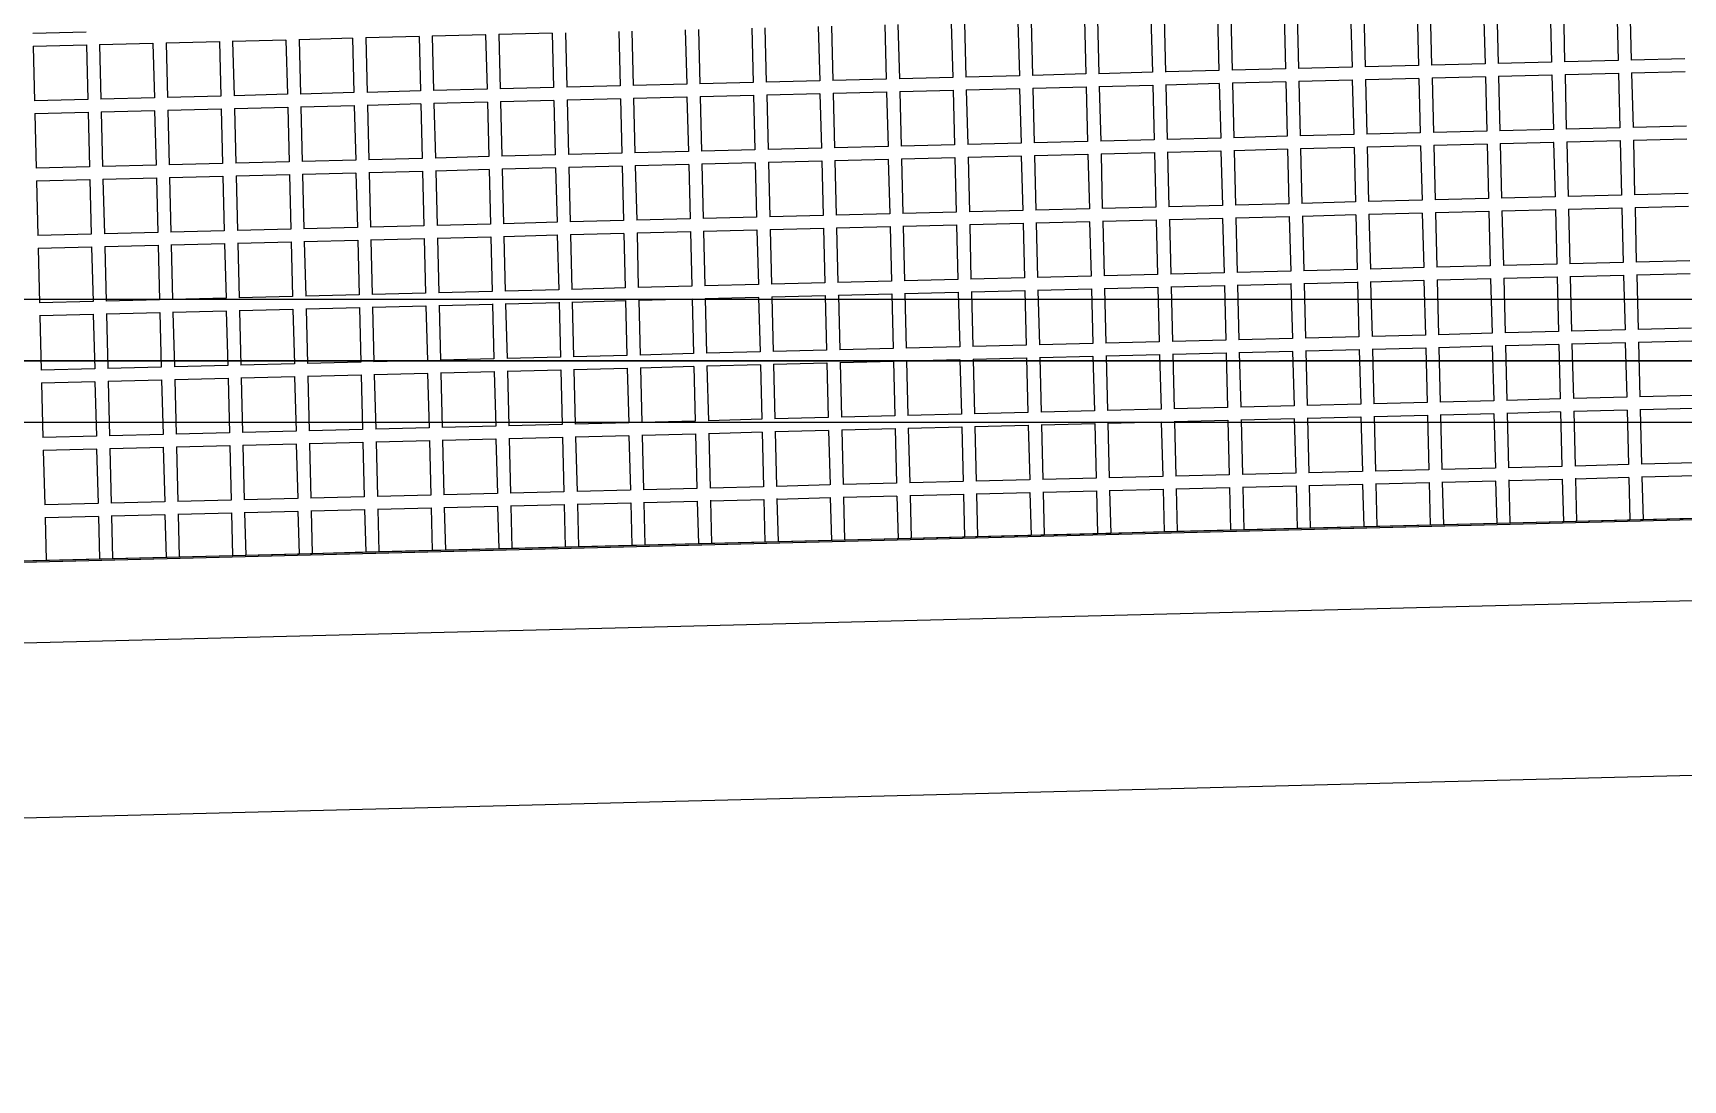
# Model space of a CAD drawing. Header units: inches. Extents: x -1841 to -80, y -100 to 1021.
# Drawn here: x -902.536 to -900.309, y 327.062 to 328.476 of the extents above; entities that cross this region are included whole.
import ezdxf

# ---------------------------------------------------------------- set-up
doc = ezdxf.new("R2010")
doc.units = ezdxf.units.IN
doc.header["$MEASUREMENT"] = 0
doc.layers.add('Edges', color=7, linetype='Continuous')
doc.layers.add('PDF_Geometry', color=7, linetype='Continuous', true_color=0x777777)

# ---------------------------------------------------------------- blocks, each defined once
blk = doc.blocks.new('infrared patio heater fr')
at = {"layer": 'Edges'}
for p, q in [((-50, 10.889), (50, 10.889)), ((-40, 8.228), (40, 8.228)), ((-40, 6.998), (40, 6.998)), ((38, 6.971), (-38, 6.971)), ((-30.007, 6.971), (-30.821, 6.971)), ((-30.007, 6.329), (-30.007, 6.971)), ((-29.807, 6.971), (-30.007, 6.971)), ((-29.806, 6.329), (-29.807, 6.971)), ((-28.994, 6.971), (-29.807, 6.971)), ((-28.994, 6.329), (-28.994, 6.971)), ((-28.794, 6.971), (-28.994, 6.971)), ((-28.793, 6.329), (-28.794, 6.971)), ((-27.98, 6.971), (-28.794, 6.971)), ((-27.98, 6.329), (-27.98, 6.971)), ((-27.781, 6.971), (-27.98, 6.971)), ((-27.779, 6.329), (-27.781, 6.971)), ((-26.967, 6.971), (-27.781, 6.971)), ((-26.967, 6.329), (-26.967, 6.971)), ((-26.767, 6.971), (-26.967, 6.971)), ((-26.766, 6.329), (-26.767, 6.971)), ((-25.954, 6.971), (-26.767, 6.971)), ((-25.954, 6.329), (-25.954, 6.971)), ((-25.754, 6.971), (-25.954, 6.971)), ((-25.753, 6.329), (-25.754, 6.971)), ((-24.94, 6.971), (-25.754, 6.971)), ((-24.94, 6.329), (-24.94, 6.971)), ((-24.741, 6.971), (-24.94, 6.971)), ((-24.739, 6.329), (-24.741, 6.971)), ((-23.927, 6.971), (-24.741, 6.971)), ((-23.927, 6.329), (-23.927, 6.971)), ((-23.727, 6.971), (-23.927, 6.971)), ((-23.726, 6.329), (-23.727, 6.971)), ((-22.914, 6.971), (-23.727, 6.971)), ((-22.914, 6.329), (-22.914, 6.971)), ((-22.714, 6.971), (-22.914, 6.971)), ((-22.713, 6.329), (-22.714, 6.971)), ((-21.9, 6.971), (-22.714, 6.971)), ((-21.9, 6.329), (-21.9, 6.971)), ((-21.701, 6.971), (-21.9, 6.971)), ((-21.699, 6.329), (-21.701, 6.971)), ((-20.887, 6.971), (-21.701, 6.971)), ((-20.887, 6.329), (-20.887, 6.971)), ((-20.687, 6.971), (-20.887, 6.971)), ((-20.686, 6.329), (-20.687, 6.971)), ((-19.874, 6.971), (-20.687, 6.971)), ((-19.874, 6.329), (-19.874, 6.971)), ((-19.674, 6.971), (-19.874, 6.971)), ((-19.673, 6.329), (-19.674, 6.971)), ((-18.86, 6.971), (-19.674, 6.971)), ((-18.86, 6.329), (-18.86, 6.971)), ((-18.661, 6.971), (-18.86, 6.971)), ((-18.659, 6.329), (-18.661, 6.971)), ((-17.847, 6.971), (-18.661, 6.971)), ((-17.847, 6.329), (-17.847, 6.971)), ((-17.647, 6.971), (-17.847, 6.971)), ((-17.646, 6.329), (-17.647, 6.971)), ((-16.834, 6.971), (-17.647, 6.971)), ((-16.834, 6.329), (-16.834, 6.971)), ((-16.634, 6.971), (-16.834, 6.971)), ((-16.633, 6.329), (-16.634, 6.971)), ((-15.82, 6.971), (-16.634, 6.971)), ((-15.82, 6.329), (-15.82, 6.971)), ((-15.621, 6.971), (-15.82, 6.971)), ((-15.619, 6.329), (-15.621, 6.971)), ((-14.807, 6.971), (-15.621, 6.971)), ((-14.807, 6.329), (-14.807, 6.971)), ((-14.607, 6.971), (-14.807, 6.971)), ((-14.606, 6.329), (-14.607, 6.971)), ((-13.794, 6.971), (-14.607, 6.971)), ((-13.794, 6.329), (-13.794, 6.971)), ((-13.594, 6.971), (-13.794, 6.971)), ((-13.593, 6.329), (-13.594, 6.971)), ((-12.78, 6.971), (-13.594, 6.971)), ((-12.78, 6.329), (-12.78, 6.971)), ((-12.581, 6.971), (-12.78, 6.971)), ((-12.579, 6.329), (-12.581, 6.971)), ((-11.767, 6.971), (-12.581, 6.971)), ((-11.767, 6.329), (-11.767, 6.971)), ((-11.567, 6.971), (-11.767, 6.971)), ((-11.566, 6.329), (-11.567, 6.971)), ((-10.754, 6.971), (-11.567, 6.971)), ((-10.754, 6.329), (-10.754, 6.971)), ((-10.554, 6.971), (-10.754, 6.971)), ((-10.553, 6.329), (-10.554, 6.971)), ((-9.74, 6.971), (-10.554, 6.971)), ((-9.74, 6.329), (-9.74, 6.971)), ((-9.541, 6.971), (-9.74, 6.971)), ((-9.539, 6.329), (-9.541, 6.971)), ((-8.727, 6.971), (-9.541, 6.971)), ((-8.727, 6.329), (-8.727, 6.971)), ((-8.527, 6.971), (-8.727, 6.971)), ((-8.526, 6.329), (-8.527, 6.971)), ((-7.714, 6.971), (-8.527, 6.971)), ((-7.714, 6.329), (-7.714, 6.971)), ((-7.514, 6.971), (-7.714, 6.971)), ((-7.513, 6.329), (-7.514, 6.971)), ((-6.7, 6.971), (-7.514, 6.971)), ((-6.7, 6.329), (-6.7, 6.971)), ((-6.501, 6.971), (-6.7, 6.971)), ((-6.499, 6.329), (-6.501, 6.971)), ((-5.687, 6.971), (-6.501, 6.971)), ((-5.687, 6.329), (-5.687, 6.971)), ((-5.487, 6.971), (-5.687, 6.971)), ((-30.819, 6.329), (-30.007, 6.329)), ((-30.007, 6.318), (-30.007, 6.329)), ((-29.807, 6.325), (-29.806, 6.329)), ((-29.806, 6.329), (-28.994, 6.329)), ((-28.994, 6.318), (-28.994, 6.329)), ((-28.794, 6.325), (-28.793, 6.329)), ((-28.793, 6.329), (-27.98, 6.329)), ((-27.98, 6.318), (-27.98, 6.329)), ((-27.781, 6.325), (-27.779, 6.329)), ((-27.779, 6.329), (-26.967, 6.329)), ((-26.967, 6.318), (-26.967, 6.329)), ((-26.767, 6.325), (-26.766, 6.329)), ((-26.766, 6.329), (-25.954, 6.329)), ((-25.954, 6.318), (-25.954, 6.329)), ((-25.754, 6.325), (-25.753, 6.329)), ((-25.753, 6.329), (-24.94, 6.329)), ((-24.94, 6.318), (-24.94, 6.329)), ((-24.741, 6.325), (-24.739, 6.329)), ((-24.739, 6.329), (-23.927, 6.329)), ((-23.927, 6.318), (-23.927, 6.329)), ((-23.727, 6.325), (-23.726, 6.329)), ((-23.726, 6.329), (-22.914, 6.329)), ((-22.914, 6.318), (-22.914, 6.329)), ((-22.714, 6.325), (-22.713, 6.329)), ((-22.713, 6.329), (-21.9, 6.329)), ((-21.9, 6.318), (-21.9, 6.329)), ((-21.701, 6.325), (-21.699, 6.329)), ((-21.699, 6.329), (-20.887, 6.329)), ((-20.887, 6.318), (-20.887, 6.329)), ((-20.687, 6.325), (-20.686, 6.329)), ((-20.686, 6.329), (-19.874, 6.329)), ((-19.874, 6.318), (-19.874, 6.329)), ((-19.674, 6.325), (-19.673, 6.329)), ((-19.673, 6.329), (-18.86, 6.329)), ((-18.86, 6.318), (-18.86, 6.329)), ((-18.661, 6.325), (-18.659, 6.329)), ((-18.659, 6.329), (-17.847, 6.329)), ((-17.847, 6.318), (-17.847, 6.329)), ((-17.647, 6.325), (-17.646, 6.329)), ((-17.646, 6.329), (-16.834, 6.329)), ((-16.834, 6.318), (-16.834, 6.329)), ((-16.634, 6.325), (-16.633, 6.329)), ((-16.633, 6.329), (-15.82, 6.329)), ((-15.82, 6.318), (-15.82, 6.329)), ((-15.621, 6.325), (-15.619, 6.329)), ((-15.619, 6.329), (-14.807, 6.329)), ((-14.807, 6.318), (-14.807, 6.329)), ((-14.607, 6.325), (-14.606, 6.329)), ((-14.606, 6.329), (-13.794, 6.329)), ((-13.794, 6.318), (-13.794, 6.329)), ((-13.594, 6.325), (-13.593, 6.329)), ((-13.593, 6.329), (-12.78, 6.329)), ((-12.78, 6.318), (-12.78, 6.329)), ((-12.581, 6.325), (-12.579, 6.329)), ((-12.579, 6.329), (-11.767, 6.329)), ((-11.767, 6.318), (-11.767, 6.329)), ((-11.567, 6.325), (-11.566, 6.329)), ((-11.566, 6.329), (-10.754, 6.329)), ((-10.754, 6.318), (-10.754, 6.329)), ((-10.554, 6.325), (-10.553, 6.329)), ((-10.553, 6.329), (-9.74, 6.329)), ((-9.74, 6.318), (-9.74, 6.329)), ((-9.541, 6.325), (-9.539, 6.329)), ((-9.539, 6.329), (-8.727, 6.329)), ((-8.727, 6.318), (-8.727, 6.329)), ((-8.527, 6.325), (-8.526, 6.329)), ((-8.526, 6.329), (-7.714, 6.329)), ((-7.714, 6.318), (-7.714, 6.329)), ((-7.514, 6.325), (-7.513, 6.329)), ((-7.513, 6.329), (-6.7, 6.329)), ((-6.7, 6.318), (-6.7, 6.329)), ((-6.501, 6.325), (-6.499, 6.329)), ((-6.499, 6.329), (-5.687, 6.329)), ((-5.687, 6.318), (-5.687, 6.329)), ((-30.818, 6.131), (-30.007, 6.131)), ((-30.007, 5.303), (-30.007, 6.131)), ((-29.806, 5.303), (-29.808, 6.131)), ((-29.805, 6.131), (-28.994, 6.131)), ((-28.994, 5.303), (-28.994, 6.131)), ((-28.793, 5.303), (-28.794, 6.131)), ((-28.791, 6.131), (-27.98, 6.131)), ((-27.98, 5.303), (-27.98, 6.131)), ((-27.779, 5.303), (-27.781, 6.131)), ((-27.778, 6.131), (-26.967, 6.131)), ((-26.967, 5.303), (-26.967, 6.131)), ((-26.766, 5.303), (-26.767, 6.131)), ((-26.765, 6.131), (-25.954, 6.131)), ((-25.954, 5.303), (-25.954, 6.131)), ((-25.753, 5.303), (-25.755, 6.131)), ((-25.751, 6.131), (-24.94, 6.131)), ((-24.94, 5.303), (-24.94, 6.131)), ((-24.739, 5.303), (-24.742, 6.131)), ((-24.738, 6.131), (-23.927, 6.131)), ((-23.927, 5.303), (-23.927, 6.131)), ((-23.726, 5.303), (-23.727, 6.131)), ((-23.725, 6.131), (-22.914, 6.131)), ((-22.914, 5.303), (-22.914, 6.131)), ((-22.713, 5.303), (-22.714, 6.131)), ((-22.711, 6.131), (-21.9, 6.131)), ((-21.9, 5.303), (-21.9, 6.131)), ((-21.699, 5.303), (-21.701, 6.131)), ((-21.698, 6.131), (-20.887, 6.131)), ((-20.887, 5.303), (-20.887, 6.131)), ((-20.686, 5.303), (-20.688, 6.131)), ((-20.685, 6.131), (-19.874, 6.131)), ((-19.874, 5.303), (-19.874, 6.131)), ((-19.673, 5.303), (-19.674, 6.131)), ((-19.671, 6.131), (-18.86, 6.131)), ((-18.86, 5.303), (-18.86, 6.131)), ((-18.659, 5.303), (-18.661, 6.131)), ((-18.658, 6.131), (-17.847, 6.131)), ((-17.847, 5.303), (-17.847, 6.131)), ((-17.646, 5.303), (-17.647, 6.131)), ((-17.645, 6.131), (-16.834, 6.131)), ((-16.834, 5.303), (-16.834, 6.131)), ((-16.633, 5.303), (-16.634, 6.131)), ((-16.631, 6.131), (-15.82, 6.131)), ((-15.82, 5.303), (-15.82, 6.131)), ((-15.619, 5.303), (-15.621, 6.131)), ((-15.618, 6.131), (-14.807, 6.131)), ((-14.807, 5.303), (-14.807, 6.131)), ((-14.606, 5.303), (-14.607, 6.131)), ((-14.605, 6.131), (-13.794, 6.131)), ((-13.794, 5.303), (-13.794, 6.131)), ((-13.593, 5.303), (-13.594, 6.131)), ((-13.591, 6.131), (-12.78, 6.131)), ((-12.78, 5.303), (-12.78, 6.131)), ((-12.579, 5.303), (-12.581, 6.131)), ((-12.578, 6.131), (-11.767, 6.131)), ((-11.767, 5.303), (-11.767, 6.131)), ((-11.566, 5.303), (-11.567, 6.131)), ((-11.565, 6.131), (-10.754, 6.131)), ((-10.754, 5.303), (-10.754, 6.131)), ((-10.553, 5.303), (-10.554, 6.131)), ((-10.551, 6.131), (-9.74, 6.131)), ((-9.74, 5.303), (-9.74, 6.131)), ((-9.539, 5.303), (-9.541, 6.131)), ((-9.538, 6.131), (-8.727, 6.131)), ((-8.727, 5.303), (-8.727, 6.131)), ((-8.526, 5.303), (-8.527, 6.131)), ((-8.525, 6.131), (-7.714, 6.131)), ((-7.714, 5.303), (-7.714, 6.131)), ((-7.513, 5.303), (-7.514, 6.131)), ((-7.511, 6.131), (-6.7, 6.131)), ((-6.7, 5.303), (-6.7, 6.131)), ((-6.499, 5.303), (-6.501, 6.131)), ((-6.498, 6.131), (-5.687, 6.131)), ((-5.687, 5.303), (-5.687, 6.131)), ((-30.819, 5.303), (-30.007, 5.303)), ((-30.007, 5.293), (-30.007, 5.303)), ((-29.807, 5.299), (-29.806, 5.303)), ((-29.806, 5.303), (-28.994, 5.303)), ((-28.994, 5.295), (-28.994, 5.303)), ((-28.794, 5.299), (-28.793, 5.303)), ((-28.793, 5.303), (-27.98, 5.303)), ((-27.98, 5.295), (-27.98, 5.303)), ((-27.781, 5.299), (-27.779, 5.303)), ((-27.779, 5.303), (-26.967, 5.303)), ((-26.967, 5.293), (-26.967, 5.303)), ((-26.767, 5.299), (-26.766, 5.303)), ((-26.766, 5.303), (-25.954, 5.303)), ((-25.954, 5.295), (-25.954, 5.303)), ((-25.754, 5.299), (-25.753, 5.303)), ((-25.753, 5.303), (-24.94, 5.303)), ((-24.94, 5.295), (-24.94, 5.303)), ((-24.741, 5.299), (-24.739, 5.303)), ((-24.739, 5.303), (-23.927, 5.303)), ((-23.927, 5.295), (-23.927, 5.303)), ((-23.727, 5.299), (-23.726, 5.303)), ((-23.726, 5.303), (-22.914, 5.303)), ((-22.914, 5.295), (-22.914, 5.303)), ((-22.714, 5.299), (-22.713, 5.303)), ((-22.713, 5.303), (-21.9, 5.303)), ((-21.9, 5.295), (-21.9, 5.303)), ((-21.701, 5.299), (-21.699, 5.303)), ((-21.699, 5.303), (-20.887, 5.303)), ((-20.887, 5.293), (-20.887, 5.303)), ((-20.687, 5.299), (-20.686, 5.303)), ((-20.686, 5.303), (-19.874, 5.303)), ((-19.874, 5.295), (-19.874, 5.303)), ((-19.674, 5.299), (-19.673, 5.303)), ((-19.673, 5.303), (-18.86, 5.303)), ((-18.86, 5.295), (-18.86, 5.303)), ((-18.661, 5.299), (-18.659, 5.303)), ((-18.659, 5.303), (-17.847, 5.303)), ((-17.847, 5.295), (-17.847, 5.303)), ((-17.647, 5.299), (-17.646, 5.303)), ((-17.646, 5.303), (-16.834, 5.303)), ((-16.834, 5.293), (-16.834, 5.303)), ((-16.634, 5.299), (-16.633, 5.303)), ((-16.633, 5.303), (-15.82, 5.303)), ((-15.82, 5.293), (-15.82, 5.303)), ((-15.621, 5.299), (-15.619, 5.303)), ((-15.619, 5.303), (-14.807, 5.303)), ((-14.807, 5.293), (-14.807, 5.303)), ((-14.607, 5.299), (-14.606, 5.303)), ((-14.606, 5.303), (-13.794, 5.303)), ((-13.794, 5.293), (-13.794, 5.303)), ((-13.594, 5.299), (-13.593, 5.303)), ((-13.593, 5.303), (-12.78, 5.303)), ((-12.78, 5.295), (-12.78, 5.303)), ((-12.581, 5.299), (-12.579, 5.303)), ((-12.579, 5.303), (-11.767, 5.303)), ((-11.767, 5.293), (-11.767, 5.303)), ((-11.567, 5.299), (-11.566, 5.303)), ((-11.566, 5.303), (-10.754, 5.303)), ((-10.754, 5.295), (-10.754, 5.303)), ((-10.554, 5.299), (-10.553, 5.303)), ((-10.553, 5.303), (-9.74, 5.303)), ((-9.74, 5.295), (-9.74, 5.303)), ((-9.541, 5.299), (-9.539, 5.303)), ((-9.539, 5.303), (-8.727, 5.303)), ((-8.727, 5.295), (-8.727, 5.303)), ((-8.527, 5.299), (-8.526, 5.303)), ((-8.526, 5.303), (-7.714, 5.303)), ((-7.714, 5.295), (-7.714, 5.303)), ((-7.514, 5.299), (-7.513, 5.303)), ((-7.513, 5.303), (-6.7, 5.303)), ((-6.7, 5.295), (-6.7, 5.303)), ((-6.501, 5.299), (-6.499, 5.303)), ((-6.499, 5.303), (-5.687, 5.303)), ((-5.687, 5.295), (-5.687, 5.303)), ((-30.822, 5.105), (-30.007, 5.105)), ((-30.007, 4.277), (-30.007, 5.105)), ((-29.808, 5.105), (-28.994, 5.105)), ((-29.806, 4.277), (-29.808, 5.105)), ((-28.994, 4.277), (-28.994, 5.105)), ((-28.794, 5.105), (-27.98, 5.105)), ((-28.793, 4.277), (-28.794, 5.105)), ((-27.98, 4.277), (-27.98, 5.105)), ((-27.781, 5.105), (-26.967, 5.105)), ((-27.779, 4.277), (-27.781, 5.105)), ((-26.967, 4.277), (-26.967, 5.105)), ((-26.767, 5.105), (-25.954, 5.105)), ((-26.766, 4.277), (-26.767, 5.105)), ((-25.954, 4.277), (-25.954, 5.105)), ((-25.755, 5.105), (-24.94, 5.105)), ((-25.753, 4.277), (-25.755, 5.105)), ((-24.94, 4.277), (-24.94, 5.105)), ((-24.742, 5.105), (-23.927, 5.105)), ((-24.739, 4.277), (-24.742, 5.105)), ((-23.927, 4.277), (-23.927, 5.105)), ((-23.727, 5.105), (-22.914, 5.105)), ((-23.726, 4.277), (-23.727, 5.105)), ((-22.914, 4.277), (-22.914, 5.105)), ((-22.714, 5.105), (-21.9, 5.105)), ((-22.713, 4.277), (-22.714, 5.105)), ((-21.9, 4.277), (-21.9, 5.105)), ((-21.701, 5.105), (-20.887, 5.105)), ((-21.699, 4.277), (-21.701, 5.105)), ((-20.887, 4.277), (-20.887, 5.105)), ((-20.687, 5.105), (-19.874, 5.105)), ((-20.686, 4.277), (-20.687, 5.105)), ((-19.874, 4.277), (-19.874, 5.105)), ((-19.674, 5.105), (-18.86, 5.105)), ((-19.673, 4.277), (-19.674, 5.105)), ((-18.86, 4.277), (-18.86, 5.105)), ((-18.661, 5.105), (-17.847, 5.105)), ((-18.659, 4.277), (-18.661, 5.105)), ((-17.847, 4.277), (-17.847, 5.105)), ((-17.647, 5.105), (-16.834, 5.105)), ((-17.646, 4.277), (-17.647, 5.105)), ((-16.834, 4.277), (-16.834, 5.105)), ((-16.634, 5.105), (-15.82, 5.105)), ((-16.633, 4.277), (-16.634, 5.105)), ((-15.82, 4.277), (-15.82, 5.105)), ((-15.621, 5.105), (-14.807, 5.105)), ((-15.619, 4.277), (-15.621, 5.105)), ((-14.807, 4.277), (-14.807, 5.105)), ((-14.607, 5.105), (-13.794, 5.105)), ((-14.606, 4.277), (-14.607, 5.105)), ((-13.794, 4.277), (-13.794, 5.105)), ((-13.594, 5.105), (-12.78, 5.105)), ((-13.593, 4.277), (-13.594, 5.105)), ((-12.78, 4.277), (-12.78, 5.105)), ((-12.581, 5.105), (-11.767, 5.105)), ((-12.579, 4.277), (-12.581, 5.105)), ((-11.767, 4.277), (-11.767, 5.105)), ((-11.567, 5.105), (-10.754, 5.105)), ((-11.566, 4.277), (-11.567, 5.105)), ((-10.754, 4.277), (-10.754, 5.105)), ((-10.554, 5.105), (-9.74, 5.105)), ((-10.553, 4.277), (-10.554, 5.105)), ((-9.74, 4.277), (-9.74, 5.105)), ((-9.541, 5.105), (-8.727, 5.105)), ((-9.539, 4.277), (-9.541, 5.105)), ((-8.727, 4.277), (-8.727, 5.105)), ((-8.528, 5.105), (-7.714, 5.105)), ((-8.526, 4.277), (-8.528, 5.105)), ((-7.714, 4.277), (-7.714, 5.105)), ((-7.515, 5.105), (-6.7, 5.105)), ((-7.513, 4.277), (-7.515, 5.105)), ((-6.7, 4.277), (-6.7, 5.105)), ((-6.502, 5.105), (-5.687, 5.105)), ((-6.499, 4.277), (-6.502, 5.105)), ((-5.687, 4.277), (-5.687, 5.105)), ((-30.819, 4.277), (-30.007, 4.277)), ((-30.007, 4.269), (-30.007, 4.277)), ((-29.807, 4.273), (-29.806, 4.277)), ((-29.806, 4.277), (-28.994, 4.277)), ((-28.994, 4.267), (-28.994, 4.277)), ((-28.794, 4.273), (-28.793, 4.277)), ((-28.793, 4.277), (-27.98, 4.277)), ((-27.98, 4.267), (-27.98, 4.277)), ((-27.781, 4.273), (-27.779, 4.277)), ((-27.779, 4.277), (-26.967, 4.277)), ((-26.967, 4.267), (-26.967, 4.277)), ((-26.767, 4.273), (-26.766, 4.277)), ((-26.766, 4.277), (-25.954, 4.277)), ((-25.954, 4.269), (-25.954, 4.277)), ((-25.754, 4.273), (-25.753, 4.277)), ((-25.753, 4.277), (-24.94, 4.277)), ((-24.94, 4.269), (-24.94, 4.277)), ((-24.741, 4.273), (-24.739, 4.277)), ((-24.739, 4.277), (-23.927, 4.277)), ((-23.927, 4.267), (-23.927, 4.277)), ((-23.727, 4.273), (-23.726, 4.277)), ((-23.726, 4.277), (-22.914, 4.277)), ((-22.914, 4.269), (-22.914, 4.277)), ((-22.714, 4.273), (-22.713, 4.277)), ((-22.713, 4.277), (-21.9, 4.277)), ((-21.9, 4.269), (-21.9, 4.277)), ((-21.701, 4.273), (-21.699, 4.277)), ((-21.699, 4.277), (-20.887, 4.277)), ((-20.887, 4.269), (-20.887, 4.277)), ((-20.687, 4.273), (-20.686, 4.277)), ((-20.686, 4.277), (-19.874, 4.277)), ((-19.874, 4.269), (-19.874, 4.277)), ((-19.674, 4.273), (-19.673, 4.277)), ((-19.673, 4.277), (-18.86, 4.277)), ((-18.86, 4.269), (-18.86, 4.277)), ((-18.661, 4.273), (-18.659, 4.277)), ((-18.659, 4.277), (-17.847, 4.277)), ((-17.847, 4.267), (-17.847, 4.277)), ((-17.647, 4.273), (-17.646, 4.277)), ((-17.646, 4.277), (-16.834, 4.277)), ((-16.834, 4.269), (-16.834, 4.277)), ((-16.634, 4.273), (-16.633, 4.277)), ((-16.633, 4.277), (-15.82, 4.277)), ((-15.82, 4.269), (-15.82, 4.277)), ((-15.621, 4.273), (-15.619, 4.277)), ((-15.619, 4.277), (-14.807, 4.277)), ((-14.807, 4.267), (-14.807, 4.277)), ((-14.607, 4.273), (-14.606, 4.277)), ((-14.606, 4.277), (-13.794, 4.277)), ((-13.794, 4.269), (-13.794, 4.277)), ((-13.594, 4.273), (-13.593, 4.277)), ((-13.593, 4.277), (-12.78, 4.277)), ((-12.78, 4.269), (-12.78, 4.277)), ((-12.581, 4.273), (-12.579, 4.277)), ((-12.579, 4.277), (-11.767, 4.277)), ((-11.767, 4.269), (-11.767, 4.277)), ((-11.567, 4.273), (-11.566, 4.277)), ((-11.566, 4.277), (-10.754, 4.277)), ((-10.754, 4.267), (-10.754, 4.277)), ((-10.554, 4.273), (-10.553, 4.277)), ((-10.553, 4.277), (-9.74, 4.277)), ((-9.74, 4.269), (-9.74, 4.277)), ((-9.541, 4.273), (-9.539, 4.277)), ((-9.539, 4.277), (-8.727, 4.277)), ((-8.727, 4.267), (-8.727, 4.277)), ((-8.527, 4.273), (-8.526, 4.277)), ((-8.526, 4.277), (-7.714, 4.277)), ((-7.714, 4.269), (-7.714, 4.277)), ((-7.514, 4.273), (-7.513, 4.277)), ((-7.513, 4.277), (-6.7, 4.277)), ((-6.7, 4.269), (-6.7, 4.277)), ((-6.501, 4.273), (-6.499, 4.277)), ((-6.499, 4.277), (-5.687, 4.277)), ((-5.687, 4.269), (-5.687, 4.277)), ((-30.82, 4.079), (-30.007, 4.079)), ((-30.007, 3.251), (-30.007, 4.079)), ((-29.807, 4.079), (-28.994, 4.079)), ((-29.806, 3.251), (-29.807, 4.079)), ((-28.994, 3.251), (-28.994, 4.079)), ((-28.794, 4.079), (-27.98, 4.079)), ((-28.793, 3.251), (-28.794, 4.079)), ((-27.98, 3.251), (-27.98, 4.079)), ((-27.781, 4.079), (-26.967, 4.079)), ((-27.78, 3.251), (-27.781, 4.079)), ((-26.967, 3.251), (-26.967, 4.079)), ((-26.767, 4.079), (-25.954, 4.079)), ((-26.766, 3.251), (-26.767, 4.079)), ((-25.954, 3.251), (-25.954, 4.079)), ((-25.754, 4.079), (-24.94, 4.079)), ((-25.753, 3.251), (-25.754, 4.079)), ((-24.94, 3.251), (-24.94, 4.079)), ((-24.741, 4.079), (-23.927, 4.079)), ((-24.74, 3.251), (-24.741, 4.079)), ((-23.927, 3.251), (-23.927, 4.079)), ((-23.727, 4.079), (-22.914, 4.079)), ((-23.726, 3.251), (-23.727, 4.079)), ((-22.914, 3.251), (-22.914, 4.079)), ((-22.714, 4.079), (-21.9, 4.079)), ((-22.713, 3.251), (-22.714, 4.079)), ((-21.9, 3.251), (-21.9, 4.079)), ((-21.701, 4.079), (-20.887, 4.079)), ((-21.7, 3.251), (-21.701, 4.079)), ((-20.887, 3.251), (-20.887, 4.079)), ((-20.687, 4.079), (-19.874, 4.079)), ((-20.686, 3.251), (-20.687, 4.079)), ((-19.874, 3.251), (-19.874, 4.079)), ((-19.674, 4.079), (-18.86, 4.079)), ((-19.673, 3.251), (-19.674, 4.079)), ((-18.86, 3.251), (-18.86, 4.079)), ((-18.661, 4.079), (-17.847, 4.079)), ((-18.66, 3.251), (-18.661, 4.079)), ((-17.847, 3.251), (-17.847, 4.079)), ((-17.647, 4.079), (-16.834, 4.079)), ((-17.646, 3.251), (-17.647, 4.079)), ((-16.834, 3.251), (-16.834, 4.079)), ((-16.634, 4.079), (-15.82, 4.079)), ((-16.633, 3.251), (-16.634, 4.079)), ((-15.82, 3.251), (-15.82, 4.079)), ((-15.621, 4.079), (-14.807, 4.079)), ((-15.62, 3.251), (-15.621, 4.079)), ((-14.807, 3.251), (-14.807, 4.079)), ((-14.607, 4.079), (-13.794, 4.079)), ((-14.606, 3.251), (-14.607, 4.079)), ((-13.794, 3.251), (-13.794, 4.079)), ((-13.594, 4.079), (-12.78, 4.079)), ((-13.593, 3.251), (-13.594, 4.079)), ((-12.78, 3.251), (-12.78, 4.079)), ((-12.581, 4.079), (-11.767, 4.079)), ((-12.58, 3.251), (-12.581, 4.079)), ((-11.767, 3.251), (-11.767, 4.079)), ((-11.567, 4.079), (-10.754, 4.079)), ((-11.566, 3.251), (-11.567, 4.079)), ((-10.754, 3.251), (-10.754, 4.079)), ((-10.554, 4.079), (-9.74, 4.079)), ((-10.553, 3.251), (-10.554, 4.079)), ((-9.74, 3.251), (-9.74, 4.079)), ((-9.541, 4.079), (-8.727, 4.079)), ((-9.54, 3.251), (-9.541, 4.079)), ((-8.727, 3.251), (-8.727, 4.079)), ((-8.527, 4.079), (-7.714, 4.079)), ((-8.526, 3.251), (-8.527, 4.079)), ((-7.714, 3.251), (-7.714, 4.079)), ((-7.514, 4.079), (-6.7, 4.079)), ((-7.513, 3.251), (-7.514, 4.079)), ((-6.7, 3.251), (-6.7, 4.079)), ((-6.501, 4.079), (-5.687, 4.079)), ((-6.5, 3.251), (-6.501, 4.079)), ((-5.687, 3.251), (-5.687, 4.079)), ((-30.82, 3.251), (-30.007, 3.251)), ((-30.82, 3.053), (-30.005, 3.053)), ((-30.007, 3.242), (-30.007, 3.251)), ((-30.007, 2.225), (-30.005, 3.053)), ((-29.807, 3.245), (-29.806, 3.251)), ((-29.807, 3.053), (-28.994, 3.053)), ((-29.806, 2.225), (-29.807, 3.053)), ((-29.806, 3.251), (-28.994, 3.251)), ((-28.994, 3.242), (-28.994, 3.251)), ((-28.994, 2.225), (-28.994, 3.053)), ((-28.794, 3.245), (-28.793, 3.251)), ((-28.794, 3.053), (-27.98, 3.053)), ((-28.793, 2.225), (-28.794, 3.053)), ((-28.793, 3.251), (-27.98, 3.251)), ((-27.98, 3.242), (-27.98, 3.251)), ((-27.98, 2.225), (-27.98, 3.053)), ((-27.781, 3.245), (-27.78, 3.251)), ((-27.781, 3.053), (-26.965, 3.053)), ((-27.78, 2.225), (-27.781, 3.053)), ((-27.78, 3.251), (-26.967, 3.251)), ((-26.967, 3.242), (-26.967, 3.251)), ((-26.967, 2.225), (-26.965, 3.053)), ((-26.767, 3.245), (-26.766, 3.251)), ((-26.767, 3.053), (-25.954, 3.053)), ((-26.766, 2.225), (-26.767, 3.053)), ((-26.766, 3.251), (-25.954, 3.251)), ((-25.954, 3.242), (-25.954, 3.251)), ((-25.954, 2.225), (-25.954, 3.053)), ((-25.754, 3.245), (-25.753, 3.251)), ((-25.754, 3.053), (-24.939, 3.053)), ((-25.753, 2.225), (-25.754, 3.053)), ((-25.753, 3.251), (-24.94, 3.251)), ((-24.94, 3.242), (-24.94, 3.251)), ((-24.94, 2.225), (-24.939, 3.053)), ((-24.741, 3.245), (-24.74, 3.251)), ((-24.741, 3.053), (-23.925, 3.053)), ((-24.74, 2.225), (-24.741, 3.053)), ((-24.74, 3.251), (-23.927, 3.251)), ((-23.927, 3.242), (-23.927, 3.251)), ((-23.927, 2.225), (-23.925, 3.053)), ((-23.727, 3.245), (-23.726, 3.251)), ((-23.727, 3.053), (-22.914, 3.053)), ((-23.726, 2.225), (-23.727, 3.053)), ((-23.726, 3.251), (-22.914, 3.251)), ((-22.914, 3.242), (-22.914, 3.251)), ((-22.914, 2.225), (-22.914, 3.053)), ((-22.714, 3.245), (-22.713, 3.251)), ((-22.714, 3.053), (-21.9, 3.053)), ((-22.713, 2.225), (-22.714, 3.053)), ((-22.713, 3.251), (-21.9, 3.251)), ((-21.9, 3.242), (-21.9, 3.251)), ((-21.9, 2.225), (-21.9, 3.053)), ((-21.701, 3.245), (-21.7, 3.251)), ((-21.701, 3.053), (-20.885, 3.053)), ((-21.7, 2.225), (-21.701, 3.053)), ((-21.7, 3.251), (-20.887, 3.251)), ((-20.887, 3.242), (-20.887, 3.251)), ((-20.887, 2.225), (-20.885, 3.053)), ((-20.687, 3.245), (-20.686, 3.251)), ((-20.687, 3.053), (-19.872, 3.053)), ((-20.686, 2.225), (-20.687, 3.053)), ((-20.686, 3.251), (-19.874, 3.251)), ((-19.874, 3.242), (-19.874, 3.251)), ((-19.874, 2.225), (-19.872, 3.053)), ((-19.674, 3.245), (-19.673, 3.251)), ((-19.674, 3.053), (-18.859, 3.053)), ((-19.673, 2.225), (-19.674, 3.053)), ((-19.673, 3.251), (-18.86, 3.251)), ((-18.86, 3.242), (-18.86, 3.251)), ((-18.86, 2.225), (-18.859, 3.053)), ((-18.661, 3.245), (-18.66, 3.251)), ((-18.661, 3.053), (-17.845, 3.053)), ((-18.66, 2.225), (-18.661, 3.053)), ((-18.66, 3.251), (-17.847, 3.251)), ((-17.847, 3.242), (-17.847, 3.251)), ((-17.847, 2.225), (-17.845, 3.053)), ((-17.647, 3.245), (-17.646, 3.251)), ((-17.647, 3.053), (-16.834, 3.053)), ((-17.646, 2.225), (-17.647, 3.053)), ((-17.646, 3.251), (-16.834, 3.251)), ((-16.834, 3.242), (-16.834, 3.251)), ((-16.834, 2.225), (-16.834, 3.053)), ((-16.634, 3.245), (-16.633, 3.251)), ((-16.634, 3.053), (-15.82, 3.053)), ((-16.633, 2.225), (-16.634, 3.053)), ((-16.633, 3.251), (-15.82, 3.251)), ((-15.82, 3.242), (-15.82, 3.251)), ((-15.82, 2.225), (-15.82, 3.053)), ((-15.621, 3.245), (-15.62, 3.251)), ((-15.621, 3.053), (-14.805, 3.053)), ((-15.62, 2.225), (-15.621, 3.053)), ((-15.62, 3.251), (-14.807, 3.251)), ((-14.807, 3.242), (-14.807, 3.251)), ((-14.807, 2.225), (-14.805, 3.053)), ((-14.607, 3.245), (-14.606, 3.251)), ((-14.607, 3.053), (-13.794, 3.053)), ((-14.606, 2.225), (-14.607, 3.053)), ((-14.606, 3.251), (-13.794, 3.251)), ((-13.794, 3.242), (-13.794, 3.251)), ((-13.794, 2.225), (-13.794, 3.053)), ((-13.594, 3.245), (-13.593, 3.251)), ((-13.594, 3.053), (-12.78, 3.053)), ((-13.593, 2.225), (-13.594, 3.053)), ((-13.593, 3.251), (-12.78, 3.251)), ((-12.78, 3.242), (-12.78, 3.251)), ((-12.78, 2.225), (-12.78, 3.053)), ((-12.581, 3.245), (-12.58, 3.251)), ((-12.581, 3.053), (-11.767, 3.053)), ((-12.58, 2.225), (-12.581, 3.053)), ((-12.58, 3.251), (-11.767, 3.251)), ((-11.767, 3.242), (-11.767, 3.251)), ((-11.767, 2.225), (-11.767, 3.053)), ((-11.567, 3.245), (-11.566, 3.251)), ((-11.567, 3.053), (-10.752, 3.053)), ((-11.566, 2.225), (-11.567, 3.053)), ((-11.566, 3.251), (-10.754, 3.251)), ((-10.754, 3.242), (-10.754, 3.251)), ((-10.754, 2.225), (-10.752, 3.053)), ((-10.554, 3.245), (-10.553, 3.251)), ((-10.554, 3.053), (-9.74, 3.053)), ((-10.553, 2.225), (-10.554, 3.053)), ((-10.553, 3.251), (-9.74, 3.251)), ((-9.74, 3.242), (-9.74, 3.251)), ((-9.74, 2.225), (-9.74, 3.053)), ((-9.541, 3.245), (-9.54, 3.251)), ((-9.541, 3.053), (-8.727, 3.053)), ((-9.54, 2.225), (-9.541, 3.053)), ((-9.54, 3.251), (-8.727, 3.251)), ((-8.727, 3.242), (-8.727, 3.251)), ((-8.727, 2.225), (-8.727, 3.053)), ((-8.527, 3.245), (-8.526, 3.251)), ((-8.527, 3.053), (-7.714, 3.053)), ((-8.526, 2.225), (-8.527, 3.053)), ((-8.526, 3.251), (-7.714, 3.251)), ((-7.714, 3.242), (-7.714, 3.251)), ((-7.714, 2.225), (-7.714, 3.053)), ((-7.514, 3.245), (-7.513, 3.251)), ((-7.514, 3.053), (-6.7, 3.053)), ((-7.513, 2.225), (-7.514, 3.053)), ((-7.513, 3.251), (-6.7, 3.251)), ((-6.7, 3.242), (-6.7, 3.251)), ((-6.7, 2.225), (-6.7, 3.053)), ((-6.501, 3.245), (-6.5, 3.251)), ((-6.501, 3.053), (-5.687, 3.053)), ((-6.5, 2.225), (-6.501, 3.053)), ((-6.5, 3.251), (-5.687, 3.251)), ((-5.687, 3.242), (-5.687, 3.251)), ((-5.687, 2.225), (-5.687, 3.053)), ((-30.82, 2.225), (-30.007, 2.225)), ((-30.82, 2.027), (-30.005, 2.027)), ((-30.007, 2.217), (-30.007, 2.225)), ((-30.007, 1.199), (-30.005, 2.027)), ((-29.807, 2.221), (-29.806, 2.225)), ((-29.807, 2.027), (-28.992, 2.027)), ((-29.806, 1.199), (-29.807, 2.027)), ((-29.806, 2.225), (-28.994, 2.225)), ((-28.994, 2.217), (-28.994, 2.225)), ((-28.994, 1.199), (-28.992, 2.027)), ((-28.794, 2.221), (-28.793, 2.225)), ((-28.794, 2.027), (-27.98, 2.027)), ((-28.793, 1.199), (-28.794, 2.027)), ((-28.793, 2.225), (-27.98, 2.225)), ((-27.98, 2.217), (-27.98, 2.225)), ((-27.98, 1.199), (-27.98, 2.027)), ((-27.781, 2.221), (-27.78, 2.225)), ((-27.781, 2.027), (-26.965, 2.027)), ((-27.78, 1.199), (-27.781, 2.027)), ((-27.78, 2.225), (-26.967, 2.225)), ((-26.967, 2.217), (-26.967, 2.225)), ((-26.967, 1.199), (-26.965, 2.027)), ((-26.767, 2.221), (-26.766, 2.225)), ((-26.767, 2.027), (-25.952, 2.027)), ((-26.766, 1.199), (-26.767, 2.027)), ((-26.766, 2.225), (-25.954, 2.225)), ((-25.954, 2.218), (-25.954, 2.225)), ((-25.954, 1.199), (-25.952, 2.027)), ((-25.754, 2.221), (-25.753, 2.225)), ((-25.754, 2.027), (-24.938, 2.027)), ((-25.753, 1.199), (-25.754, 2.027)), ((-25.753, 2.225), (-24.94, 2.225)), ((-24.94, 2.218), (-24.94, 2.225)), ((-24.94, 1.199), (-24.938, 2.027)), ((-24.741, 2.221), (-24.74, 2.225)), ((-24.741, 2.027), (-23.925, 2.027)), ((-24.74, 1.199), (-24.741, 2.027)), ((-24.74, 2.225), (-23.927, 2.225)), ((-23.927, 2.218), (-23.927, 2.225)), ((-23.927, 1.199), (-23.925, 2.027)), ((-23.727, 2.221), (-23.726, 2.225)), ((-23.727, 2.027), (-22.912, 2.027)), ((-23.726, 1.199), (-23.727, 2.027)), ((-23.726, 2.225), (-22.914, 2.225)), ((-22.914, 2.218), (-22.914, 2.225)), ((-22.914, 1.199), (-22.912, 2.027)), ((-22.714, 2.221), (-22.713, 2.225)), ((-22.714, 2.027), (-21.898, 2.027)), ((-22.713, 1.199), (-22.714, 2.027)), ((-22.713, 2.225), (-21.9, 2.225)), ((-21.9, 2.218), (-21.9, 2.225)), ((-21.9, 1.199), (-21.898, 2.027)), ((-21.701, 2.221), (-21.7, 2.225)), ((-21.701, 2.027), (-20.885, 2.027)), ((-21.7, 1.199), (-21.701, 2.027)), ((-21.7, 2.225), (-20.887, 2.225)), ((-20.887, 2.218), (-20.887, 2.225)), ((-20.887, 1.199), (-20.885, 2.027)), ((-20.687, 2.221), (-20.686, 2.225)), ((-20.687, 2.027), (-19.874, 2.027)), ((-20.686, 1.199), (-20.687, 2.027)), ((-20.686, 2.225), (-19.874, 2.225)), ((-19.874, 2.218), (-19.874, 2.225)), ((-19.874, 1.199), (-19.874, 2.027)), ((-19.674, 2.221), (-19.673, 2.225)), ((-19.674, 2.027), (-18.86, 2.027)), ((-19.673, 1.199), (-19.674, 2.027)), ((-19.673, 2.225), (-18.86, 2.225)), ((-18.86, 2.217), (-18.86, 2.225)), ((-18.86, 1.199), (-18.86, 2.027)), ((-18.661, 2.221), (-18.66, 2.225)), ((-18.661, 2.027), (-17.847, 2.027)), ((-18.66, 1.199), (-18.661, 2.027)), ((-18.66, 2.225), (-17.847, 2.225)), ((-17.847, 2.218), (-17.847, 2.225)), ((-17.847, 1.199), (-17.847, 2.027)), ((-17.647, 2.221), (-17.646, 2.225)), ((-17.647, 2.027), (-16.834, 2.027)), ((-17.646, 1.199), (-17.647, 2.027)), ((-17.646, 2.225), (-16.834, 2.225)), ((-16.834, 2.218), (-16.834, 2.225)), ((-16.834, 1.199), (-16.834, 2.027)), ((-16.634, 2.221), (-16.633, 2.225)), ((-16.634, 2.027), (-15.818, 2.027)), ((-16.633, 1.199), (-16.634, 2.027)), ((-16.633, 2.225), (-15.82, 2.225)), ((-15.82, 2.218), (-15.82, 2.225)), ((-15.82, 1.199), (-15.818, 2.027)), ((-15.621, 2.221), (-15.62, 2.225)), ((-15.621, 2.027), (-14.807, 2.027)), ((-15.62, 1.199), (-15.621, 2.027)), ((-15.62, 2.225), (-14.807, 2.225)), ((-14.807, 2.217), (-14.807, 2.225)), ((-14.807, 1.199), (-14.807, 2.027)), ((-14.607, 2.221), (-14.606, 2.225)), ((-14.607, 2.027), (-13.794, 2.027)), ((-14.606, 1.199), (-14.607, 2.027)), ((-14.606, 2.225), (-13.794, 2.225)), ((-13.794, 2.218), (-13.794, 2.225)), ((-13.794, 1.199), (-13.794, 2.027)), ((-13.594, 2.221), (-13.593, 2.225)), ((-13.594, 2.027), (-12.78, 2.027)), ((-13.593, 1.199), (-13.594, 2.027)), ((-13.593, 2.225), (-12.78, 2.225)), ((-12.78, 2.218), (-12.78, 2.225)), ((-12.78, 1.199), (-12.78, 2.027)), ((-12.581, 2.221), (-12.58, 2.225)), ((-12.581, 2.027), (-11.767, 2.027)), ((-12.58, 1.199), (-12.581, 2.027)), ((-12.58, 2.225), (-11.767, 2.225)), ((-11.767, 2.218), (-11.767, 2.225)), ((-11.767, 1.199), (-11.767, 2.027)), ((-11.567, 2.221), (-11.566, 2.225)), ((-11.567, 2.027), (-10.752, 2.027)), ((-11.566, 1.199), (-11.567, 2.027)), ((-11.566, 2.225), (-10.754, 2.225)), ((-10.754, 2.217), (-10.754, 2.225)), ((-10.754, 1.199), (-10.752, 2.027)), ((-10.554, 2.221), (-10.553, 2.225)), ((-10.554, 2.027), (-9.74, 2.027)), ((-10.553, 1.199), (-10.554, 2.027)), ((-10.553, 2.225), (-9.74, 2.225)), ((-9.74, 2.217), (-9.74, 2.225)), ((-9.74, 1.199), (-9.74, 2.027)), ((-9.541, 2.221), (-9.54, 2.225)), ((-9.541, 2.027), (-8.727, 2.027)), ((-9.54, 1.199), (-9.541, 2.027)), ((-9.54, 2.225), (-8.727, 2.225)), ((-8.727, 2.217), (-8.727, 2.225)), ((-8.727, 1.199), (-8.727, 2.027)), ((-8.527, 2.221), (-8.526, 2.225)), ((-8.527, 2.027), (-7.714, 2.027)), ((-8.526, 1.199), (-8.527, 2.027)), ((-8.526, 2.225), (-7.714, 2.225)), ((-7.714, 2.217), (-7.714, 2.225)), ((-7.714, 1.199), (-7.714, 2.027)), ((-7.514, 2.221), (-7.513, 2.225)), ((-7.514, 2.027), (-6.7, 2.027)), ((-7.513, 1.199), (-7.514, 2.027)), ((-7.513, 2.225), (-6.7, 2.225)), ((-6.7, 2.218), (-6.7, 2.225)), ((-6.7, 1.199), (-6.7, 2.027)), ((-6.501, 2.221), (-6.5, 2.225)), ((-6.501, 2.027), (-5.687, 2.027)), ((-6.5, 1.199), (-6.501, 2.027)), ((-6.5, 2.225), (-5.687, 2.225)), ((-5.687, 2.218), (-5.687, 2.225)), ((-5.687, 1.199), (-5.687, 2.027)), ((-30.82, 1.199), (-30.007, 1.199)), ((-30.007, 1.193), (-30.007, 1.199)), ((-29.807, 1.196), (-29.806, 1.199)), ((-29.806, 1.199), (-28.994, 1.199)), ((-28.994, 1.193), (-28.994, 1.199)), ((-28.794, 1.196), (-28.793, 1.199)), ((-28.793, 1.199), (-27.98, 1.199)), ((-27.98, 1.193), (-27.98, 1.199)), ((-27.781, 1.196), (-27.78, 1.199)), ((-27.78, 1.199), (-26.967, 1.199)), ((-26.967, 1.193), (-26.967, 1.199)), ((-26.767, 1.196), (-26.766, 1.199)), ((-26.766, 1.199), (-25.954, 1.199)), ((-25.954, 1.193), (-25.954, 1.199)), ((-25.754, 1.196), (-25.753, 1.199)), ((-25.753, 1.199), (-24.94, 1.199)), ((-24.94, 1.193), (-24.94, 1.199)), ((-24.741, 1.196), (-24.74, 1.199)), ((-24.74, 1.199), (-23.927, 1.199)), ((-23.927, 1.193), (-23.927, 1.199)), ((-23.727, 1.196), (-23.726, 1.199)), ((-23.726, 1.199), (-22.914, 1.199)), ((-22.914, 1.193), (-22.914, 1.199)), ((-22.714, 1.196), (-22.713, 1.199)), ((-22.713, 1.199), (-21.9, 1.199)), ((-21.9, 1.193), (-21.9, 1.199)), ((-21.701, 1.196), (-21.7, 1.199)), ((-21.7, 1.199), (-20.887, 1.199)), ((-20.887, 1.193), (-20.887, 1.199)), ((-20.687, 1.196), (-20.686, 1.199)), ((-20.686, 1.199), (-19.874, 1.199)), ((-19.874, 1.193), (-19.874, 1.199)), ((-19.674, 1.196), (-19.673, 1.199)), ((-19.673, 1.199), (-18.86, 1.199)), ((-18.86, 1.193), (-18.86, 1.199)), ((-18.661, 1.196), (-18.66, 1.199)), ((-18.66, 1.199), (-17.847, 1.199)), ((-17.847, 1.193), (-17.847, 1.199)), ((-17.647, 1.196), (-17.646, 1.199)), ((-17.646, 1.199), (-16.834, 1.199)), ((-16.834, 1.193), (-16.834, 1.199)), ((-16.634, 1.196), (-16.633, 1.199)), ((-16.633, 1.199), (-15.82, 1.199)), ((-15.82, 1.193), (-15.82, 1.199)), ((-15.621, 1.196), (-15.62, 1.199)), ((-15.62, 1.199), (-14.807, 1.199)), ((-14.807, 1.193), (-14.807, 1.199)), ((-14.607, 1.196), (-14.606, 1.199)), ((-14.606, 1.199), (-13.794, 1.199)), ((-13.794, 1.193), (-13.794, 1.199)), ((-13.594, 1.196), (-13.593, 1.199)), ((-13.593, 1.199), (-12.78, 1.199)), ((-12.78, 1.193), (-12.78, 1.199)), ((-12.581, 1.196), (-12.58, 1.199)), ((-12.58, 1.199), (-11.767, 1.199)), ((-11.767, 1.193), (-11.767, 1.199)), ((-11.567, 1.196), (-11.566, 1.199)), ((-11.566, 1.199), (-10.754, 1.199)), ((-10.754, 1.193), (-10.754, 1.199)), ((-10.554, 1.196), (-10.553, 1.199)), ((-10.553, 1.199), (-9.74, 1.199)), ((-9.74, 1.193), (-9.74, 1.199)), ((-9.541, 1.196), (-9.54, 1.199)), ((-9.54, 1.199), (-8.727, 1.199)), ((-8.727, 1.193), (-8.727, 1.199)), ((-8.527, 1.196), (-8.526, 1.199)), ((-8.526, 1.199), (-7.714, 1.199)), ((-7.714, 1.193), (-7.714, 1.199)), ((-7.514, 1.196), (-7.513, 1.199)), ((-7.513, 1.199), (-6.7, 1.199)), ((-6.7, 1.193), (-6.7, 1.199)), ((-6.501, 1.196), (-6.5, 1.199)), ((-6.5, 1.199), (-5.687, 1.199)), ((-5.687, 1.193), (-5.687, 1.199)), ((-30.821, 1), (-30.007, 1.001)), ((-30.007, 0.173), (-30.007, 1.001)), ((-29.807, 1.001), (-28.991, 1.001)), ((-29.806, 0.173), (-29.807, 1.001)), ((-28.994, 0.173), (-28.991, 1.001)), ((-28.794, 1.001), (-27.978, 1.001)), ((-28.793, 0.173), (-28.794, 1.001)), ((-27.98, 0.173), (-27.978, 1.001)), ((-27.781, 1.001), (-26.967, 1.001)), ((-27.78, 0.173), (-27.781, 1.001)), ((-26.967, 0.173), (-26.967, 1.001)), ((-26.767, 1.001), (-25.954, 1.001)), ((-26.766, 0.173), (-26.767, 1.001)), ((-25.954, 0.173), (-25.954, 1.001)), ((-25.754, 1.001), (-24.94, 1.001)), ((-25.753, 0.173), (-25.754, 1.001)), ((-24.94, 0.173), (-24.94, 1.001)), ((-24.741, 1.001), (-23.927, 1.001)), ((-24.74, 0.173), (-24.741, 1.001)), ((-23.927, 0.173), (-23.927, 1.001)), ((-23.727, 1.001), (-22.914, 1.001)), ((-23.726, 0.173), (-23.727, 1.001)), ((-22.914, 0.173), (-22.914, 1.001)), ((-22.714, 1.001), (-21.9, 1.001)), ((-22.713, 0.173), (-22.714, 1.001)), ((-21.9, 0.173), (-21.9, 1.001)), ((-21.701, 1.001), (-20.887, 1.001)), ((-21.7, 0.173), (-21.701, 1.001)), ((-20.887, 0.173), (-20.887, 1.001)), ((-20.687, 1.001), (-19.874, 1.001)), ((-20.686, 0.173), (-20.687, 1.001)), ((-19.874, 0.173), (-19.874, 1.001)), ((-19.674, 1.001), (-18.86, 1.001)), ((-19.673, 0.173), (-19.674, 1.001)), ((-18.86, 0.173), (-18.86, 1.001)), ((-18.661, 1.001), (-17.847, 1.001)), ((-18.66, 0.173), (-18.661, 1.001)), ((-17.847, 0.173), (-17.847, 1.001)), ((-17.647, 1.001), (-16.834, 1.001)), ((-17.646, 0.173), (-17.647, 1.001)), ((-16.834, 0.173), (-16.834, 1.001)), ((-16.634, 1.001), (-15.818, 1.001)), ((-16.633, 0.173), (-16.634, 1.001)), ((-15.82, 0.173), (-15.818, 1.001)), ((-15.621, 1.001), (-14.805, 1.001)), ((-15.62, 0.173), (-15.621, 1.001)), ((-14.807, 0.173), (-14.805, 1.001)), ((-14.607, 1.001), (-13.794, 1.001)), ((-14.606, 0.173), (-14.607, 1.001)), ((-13.794, 0.173), (-13.794, 1.001)), ((-13.594, 1.001), (-12.78, 1.001)), ((-13.593, 0.173), (-13.594, 1.001)), ((-12.78, 0.173), (-12.78, 1.001)), ((-12.581, 1.001), (-11.767, 1.001)), ((-12.58, 0.173), (-12.581, 1.001)), ((-11.767, 0.173), (-11.767, 1.001)), ((-11.567, 1.001), (-10.754, 1.001)), ((-11.566, 0.173), (-11.567, 1.001)), ((-10.754, 0.173), (-10.754, 1.001)), ((-10.554, 1.001), (-9.74, 1.001)), ((-10.553, 0.173), (-10.554, 1.001)), ((-9.74, 0.173), (-9.74, 1.001)), ((-9.541, 1.001), (-8.727, 1.001)), ((-9.54, 0.173), (-9.541, 1.001)), ((-8.727, 0.173), (-8.727, 1.001)), ((-8.527, 1.001), (-7.714, 1.001)), ((-8.526, 0.173), (-8.527, 1.001)), ((-7.714, 0.173), (-7.714, 1.001)), ((-7.514, 1.001), (-6.7, 1.001)), ((-7.513, 0.173), (-7.514, 1.001)), ((-6.7, 0.173), (-6.7, 1.001)), ((-6.501, 1.001), (-5.687, 1.001)), ((-6.5, 0.173), (-6.501, 1.001)), ((-5.687, 0.173), (-5.687, 1.001)), ((-30.82, 0.173), (-30.007, 0.173)), ((-30.007, 0.167), (-30.007, 0.173)), ((-29.807, 0.17), (-29.806, 0.173)), ((-29.806, 0.173), (-28.994, 0.173)), ((-28.994, 0.167), (-28.994, 0.173)), ((-28.794, 0.17), (-28.793, 0.173)), ((-28.793, 0.173), (-27.98, 0.173)), ((-27.98, 0.167), (-27.98, 0.173)), ((-27.781, 0.17), (-27.78, 0.173)), ((-27.78, 0.173), (-26.967, 0.173)), ((-26.967, 0.167), (-26.967, 0.173)), ((-26.767, 0.17), (-26.766, 0.173)), ((-26.766, 0.173), (-25.954, 0.173)), ((-25.954, 0.167), (-25.954, 0.173)), ((-25.754, 0.17), (-25.753, 0.173)), ((-25.753, 0.173), (-24.94, 0.173)), ((-24.94, 0.167), (-24.94, 0.173)), ((-24.741, 0.17), (-24.74, 0.173)), ((-24.74, 0.173), (-23.927, 0.173)), ((-23.927, 0.167), (-23.927, 0.173)), ((-23.727, 0.17), (-23.726, 0.173)), ((-23.726, 0.173), (-22.914, 0.173)), ((-22.914, 0.167), (-22.914, 0.173)), ((-22.714, 0.17), (-22.713, 0.173)), ((-22.713, 0.173), (-21.9, 0.173)), ((-21.9, 0.167), (-21.9, 0.173)), ((-21.701, 0.17), (-21.7, 0.173)), ((-21.7, 0.173), (-20.887, 0.173)), ((-20.887, 0.167), (-20.887, 0.173)), ((-20.687, 0.17), (-20.686, 0.173)), ((-20.686, 0.173), (-19.874, 0.173)), ((-19.874, 0.167), (-19.874, 0.173)), ((-19.674, 0.17), (-19.673, 0.173)), ((-19.673, 0.173), (-18.86, 0.173)), ((-18.86, 0.167), (-18.86, 0.173)), ((-18.661, 0.17), (-18.66, 0.173)), ((-18.66, 0.173), (-17.847, 0.173)), ((-17.847, 0.167), (-17.847, 0.173)), ((-17.647, 0.17), (-17.646, 0.173)), ((-17.646, 0.173), (-16.834, 0.173)), ((-16.834, 0.167), (-16.834, 0.173)), ((-16.634, 0.17), (-16.633, 0.173)), ((-16.633, 0.173), (-15.82, 0.173)), ((-15.82, 0.167), (-15.82, 0.173)), ((-15.621, 0.17), (-15.62, 0.173)), ((-15.62, 0.173), (-14.807, 0.173)), ((-14.807, 0.167), (-14.807, 0.173)), ((-14.607, 0.17), (-14.606, 0.173)), ((-14.606, 0.173), (-13.794, 0.173)), ((-13.794, 0.167), (-13.794, 0.173)), ((-13.594, 0.17), (-13.593, 0.173)), ((-13.593, 0.173), (-12.78, 0.173)), ((-12.78, 0.167), (-12.78, 0.173)), ((-12.581, 0.17), (-12.58, 0.173)), ((-12.58, 0.173), (-11.767, 0.173)), ((-11.767, 0.167), (-11.767, 0.173)), ((-11.567, 0.17), (-11.566, 0.173)), ((-11.566, 0.173), (-10.754, 0.173)), ((-10.754, 0.167), (-10.754, 0.173)), ((-10.554, 0.17), (-10.553, 0.173)), ((-10.553, 0.173), (-9.74, 0.173)), ((-9.74, 0.167), (-9.74, 0.173)), ((-9.541, 0.17), (-9.54, 0.173)), ((-9.54, 0.173), (-8.727, 0.173)), ((-8.727, 0.167), (-8.727, 0.173)), ((-8.527, 0.17), (-8.526, 0.173)), ((-8.526, 0.173), (-7.714, 0.173)), ((-7.714, 0.167), (-7.714, 0.173)), ((-7.514, 0.17), (-7.513, 0.173)), ((-7.513, 0.173), (-6.7, 0.173)), ((-6.7, 0.167), (-6.7, 0.173)), ((-6.501, 0.17), (-6.5, 0.173)), ((-6.5, 0.173), (-5.687, 0.173)), ((-5.687, 0.167), (-5.687, 0.173)), ((-30.821, -0.026), (-30.007, -0.025)), ((-30.007, -0.853), (-30.007, -0.025)), ((-29.807, -0.026), (-28.994, -0.026)), ((-29.806, -0.853), (-29.807, -0.026)), ((-28.994, -0.853), (-28.991, -0.025)), ((-28.794, -0.026), (-27.98, -0.026)), ((-28.792, -0.853), (-28.794, -0.026)), ((-27.98, -0.853), (-27.978, -0.025)), ((-27.781, -0.026), (-26.967, -0.026)), ((-27.779, -0.853), (-27.781, -0.026)), ((-26.967, -0.853), (-26.964, -0.025)), ((-26.767, -0.026), (-25.954, -0.025)), ((-26.766, -0.853), (-26.767, -0.026)), ((-25.954, -0.853), (-25.954, -0.025)), ((-25.754, -0.026), (-24.94, -0.025)), ((-25.752, -0.853), (-25.754, -0.026)), ((-24.94, -0.853), (-24.94, -0.025)), ((-24.741, -0.026), (-23.927, -0.025)), ((-24.739, -0.853), (-24.741, -0.026)), ((-23.927, -0.853), (-23.927, -0.025)), ((-23.727, -0.026), (-22.914, -0.026)), ((-23.726, -0.853), (-23.727, -0.026)), ((-22.914, -0.853), (-22.911, -0.025)), ((-22.714, -0.026), (-21.9, -0.025)), ((-22.712, -0.853), (-22.714, -0.026)), ((-21.9, -0.853), (-21.9, -0.025)), ((-21.701, -0.026), (-20.887, -0.025)), ((-21.699, -0.853), (-21.701, -0.026)), ((-20.887, -0.853), (-20.887, -0.025)), ((-20.687, -0.026), (-19.874, -0.025)), ((-20.686, -0.853), (-20.687, -0.026)), ((-19.874, -0.853), (-19.874, -0.025)), ((-19.674, -0.026), (-18.86, -0.025)), ((-19.672, -0.853), (-19.674, -0.026)), ((-18.86, -0.853), (-18.86, -0.025)), ((-18.661, -0.026), (-17.847, -0.026)), ((-18.659, -0.853), (-18.661, -0.026)), ((-17.847, -0.853), (-17.844, -0.025)), ((-17.647, -0.026), (-16.834, -0.026)), ((-17.646, -0.853), (-17.647, -0.026)), ((-16.834, -0.853), (-16.831, -0.025)), ((-16.634, -0.026), (-15.82, -0.025)), ((-16.632, -0.853), (-16.634, -0.026)), ((-15.82, -0.853), (-15.82, -0.025)), ((-15.621, -0.026), (-14.807, -0.025)), ((-15.619, -0.853), (-15.621, -0.026)), ((-14.807, -0.853), (-14.807, -0.025)), ((-14.607, -0.026), (-13.794, -0.025)), ((-14.606, -0.853), (-14.607, -0.026)), ((-13.794, -0.853), (-13.794, -0.025)), ((-13.594, -0.026), (-12.78, -0.025)), ((-13.592, -0.853), (-13.594, -0.026)), ((-12.78, -0.853), (-12.78, -0.025)), ((-12.581, -0.026), (-11.767, -0.025)), ((-12.579, -0.853), (-12.581, -0.026)), ((-11.767, -0.853), (-11.767, -0.025)), ((-11.567, -0.026), (-10.754, -0.025)), ((-11.566, -0.853), (-11.567, -0.026)), ((-10.754, -0.853), (-10.754, -0.025)), ((-10.554, -0.026), (-9.74, -0.025)), ((-10.552, -0.853), (-10.554, -0.026)), ((-9.74, -0.853), (-9.74, -0.025)), ((-9.541, -0.026), (-8.727, -0.025)), ((-9.539, -0.853), (-9.541, -0.026)), ((-8.727, -0.853), (-8.727, -0.025)), ((-8.527, -0.026), (-7.714, -0.025)), ((-8.526, -0.853), (-8.527, -0.026)), ((-7.714, -0.853), (-7.714, -0.025)), ((-7.514, -0.026), (-6.7, -0.025)), ((-7.512, -0.853), (-7.514, -0.026)), ((-6.7, -0.853), (-6.7, -0.025)), ((-6.501, -0.026), (-5.687, -0.025)), ((-6.499, -0.853), (-6.501, -0.026)), ((-5.687, -0.853), (-5.687, -0.025)), ((-13.594, -0.855), (-13.592, -0.853)), ((-13.592, -0.853), (-12.78, -0.853)), ((-12.78, -0.859), (-12.78, -0.853)), ((-12.581, -0.855), (-12.579, -0.853)), ((-12.579, -0.853), (-11.767, -0.853)), ((-11.767, -0.859), (-11.767, -0.853)), ((-11.567, -0.855), (-11.566, -0.853)), ((-11.566, -0.853), (-10.754, -0.853)), ((-10.754, -0.859), (-10.754, -0.853)), ((-10.554, -0.855), (-10.552, -0.853)), ((-10.552, -0.853), (-9.74, -0.853)), ((-9.74, -0.859), (-9.74, -0.853)), ((-9.541, -0.855), (-9.539, -0.853)), ((-9.539, -0.853), (-8.727, -0.853)), ((-8.727, -0.859), (-8.727, -0.853)), ((-8.527, -0.855), (-8.526, -0.853)), ((-8.526, -0.853), (-7.714, -0.853)), ((-7.714, -0.859), (-7.714, -0.853)), ((-7.514, -0.855), (-7.512, -0.853)), ((-7.512, -0.853), (-6.7, -0.853)), ((-6.7, -0.859), (-6.7, -0.853)), ((-6.501, -0.855), (-6.499, -0.853)), ((-6.499, -0.853), (-5.687, -0.853)), ((-5.687, -0.859), (-5.687, -0.853)), ((-6.501, -1.052), (-5.687, -1.051))]:
    blk.add_line(p, q, dxfattribs=at)

msp = doc.modelspace()

# ---------------------------------------------------------------- linework, layer by layer
at = {"layer": 'PDF_Geometry', "color": 7, "lineweight": 25}
for points in [[(-961.7888, 328.0329), (-961.7888, 322.7385), (-961.7061, 322.7385), (-961.7061, 327.9502), (-875.5888, 327.9502), (-853.6665, 327.9502), (-853.6665, 328.0329), (-853.6665, 328.1156), (-875.5888, 328.1156), (-960.9616, 328.1156), (-960.9616, 328.1983), (-961.8715, 328.1983), (-961.8715, 327.4538), (-961.7888, 327.4538), (-961.8715, 327.4538), (-961.8715, 328.1983), (-960.9616, 328.1983), (-960.9616, 328.0329), (-961.7888, 328.0329), (-961.7888, 327.4538), (-961.7888, 322.7385), (-961.7888, 324.1448)], [(-961.7061, 328.0329), (-875.5888, 328.0329), (-960.9616, 328.0329)], [(-875.2579, 169.2826), (-889.0731, 169.2826), (-889.0731, 173.9152), (-879.0633, 173.9152), (-879.0633, 246.9619), (-938.8738, 246.9619), (-938.8738, 249.4436), (-879.0633, 249.4436), (-879.0633, 324.3102), (-959.2243, 324.3102), (-959.2243, 322.7385), (-961.7061, 322.7385), (-961.7061, 326.4611), (-961.7061, 327.9502), (-959.2243, 327.9502), (-875.5888, 327.9502), (-853.6665, 327.9502), (-853.6665, 326.4611), (-853.6665, 324.3102), (-862.9318, 324.3102)]]:
    msp.add_lwpolyline(points, dxfattribs=at)

# ---------------------------------------------------------------- block references
at = {"color": 7, "lineweight": 25, "xscale": 0.08865189343224594, "yscale": 0.08865189343224594, "zscale": 0.08865189343224594, "rotation": 181.459086256612}
msp.add_blockref('infrared patio heater fr', (-903.0377, 328.3689), dxfattribs=at)

doc.saveas('drawing.dxf')
